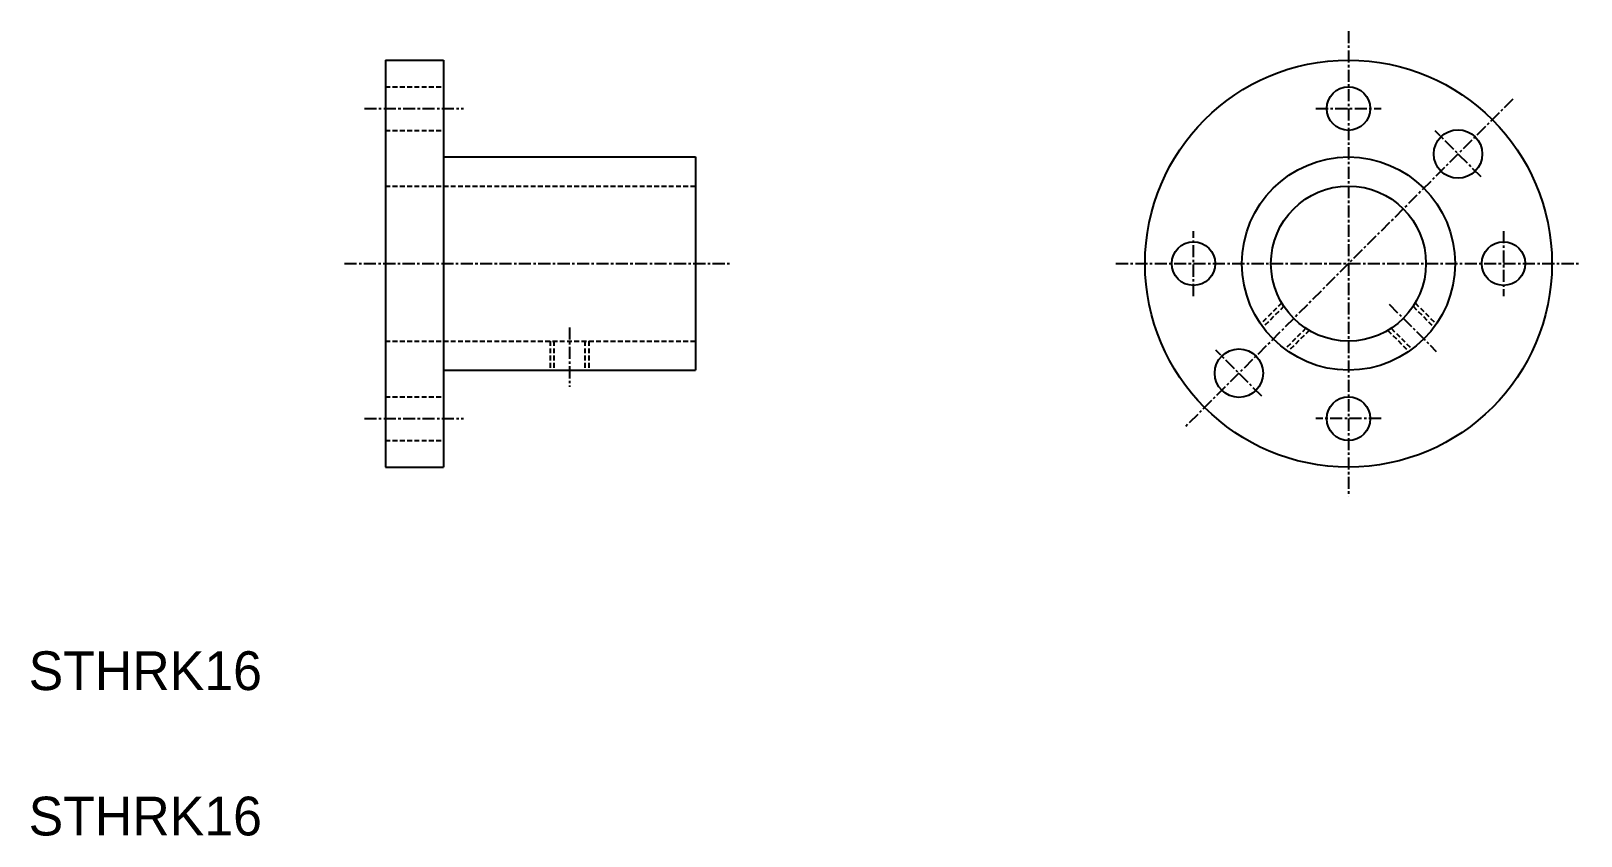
# Model space of a CAD drawing. Extents: x 55 to 215, y 76 to 159.
import ezdxf

# ---------------------------------------------------------------- set-up
doc = ezdxf.new("R2010")
doc.units = 0
doc.linetypes.add('CENTER', pattern=[2, 1.25, -0.25, 0.25, -0.25])
doc.linetypes.add('DASHED', pattern=[0.75, 0.5, -0.25])
doc.layers.get('0').update_dxf_attribs({"linetype": 'CONTINUOUS'})
doc.layers.add('CENTER', color=1, linetype='CENTER')

msp = doc.modelspace()

# ---------------------------------------------------------------- linework, layer by layer
at = {"color": 7, "linetype": 'CONTINUOUS'}
for p, q in [((92.06, 156.49), (92.06, 114.49)), ((92.06, 156.49), (98.06, 156.49)), ((98.06, 156.49), (98.06, 114.49)), ((92.06, 145.99), (92.06, 145.99)), ((98.06, 146.49), (124.06, 146.49)), ((124.06, 146.49), (124.06, 124.49)), ((92.06, 135.49), (92.06, 135.49)), ((98.06, 124.49), (124.06, 124.49)), ((92.06, 114.49), (98.06, 114.49))]:
    msp.add_line(p, q, dxfattribs=at)
at = {"color": 3, "linetype": 'DASHED'}
for p, q in [((92.06, 153.74), (98.06, 153.74)), ((92.06, 149.24), (98.06, 149.24)), ((92.06, 143.49), (124.06, 143.49)), ((184.58, 131.43), (182.41, 129.26)), ((198.36, 131.43), (200.53, 129.26)), ((184.8, 131.08), (182.64, 128.93)), ((198.14, 131.08), (200.3, 128.93)), ((187.06, 128.82), (184.91, 126.66)), ((187.41, 128.6), (185.24, 126.43)), ((195.53, 128.6), (197.7, 126.43)), ((195.88, 128.82), (198.03, 126.66)), ((92.06, 127.49), (124.06, 127.49)), ((109.06, 127.49), (109.06, 124.49)), ((109.46, 127.49), (109.46, 124.49)), ((112.66, 127.49), (112.66, 124.49)), ((113.06, 127.49), (113.06, 124.49)), ((92.06, 121.74), (98.06, 121.74)), ((92.06, 117.24), (98.06, 117.24))]:
    msp.add_line(p, q, dxfattribs=at)
at = {"color": 7, "linetype": 'CONTINUOUS'}
for centre, radius in [((191.47, 135.49), 21), ((191.47, 151.49), 2.25), ((202.78, 146.8), 2.5), ((191.47, 135.49), 11), ((191.47, 135.49), 8), ((175.47, 135.49), 2.25), ((207.47, 135.49), 2.25), ((180.16, 124.18), 2.5), ((191.47, 119.49), 2.25)]:
    msp.add_circle(centre, radius, dxfattribs=at)
at = {"layer": 'CENTER', "color": 1, "linetype": 'CENTER'}
for p, q in [((191.47, 159.49), (191.47, 111.49)), ((208.44, 152.46), (174.5, 118.52)), ((89.89, 151.49), (100.11, 151.49)), ((188.11, 151.49), (194.83, 151.49)), ((205.16, 144.43), (200.41, 149.18)), ((175.47, 132.14), (175.47, 138.85)), ((207.47, 138.85), (207.47, 132.14)), ((87.84, 135.49), (127.79, 135.49)), ((167.47, 135.49), (215.47, 135.49)), ((195.66, 131.3), (200.53, 126.43)), ((111.06, 128.9), (111.06, 122.77)), ((182.53, 121.8), (177.78, 126.55)), ((89.89, 119.49), (100.11, 119.49)), ((194.83, 119.49), (188.11, 119.49))]:
    msp.add_line(p, q, dxfattribs=at)

# ---------------------------------------------------------------- texts
at = {"color": 7, "linetype": 'CONTINUOUS'}
for p in [(55.24, 91.48), (55.24, 76.48)]:
    msp.add_text('STHRK16', height=4, dxfattribs=at).set_placement(p)

doc.saveas('drawing.dxf')
